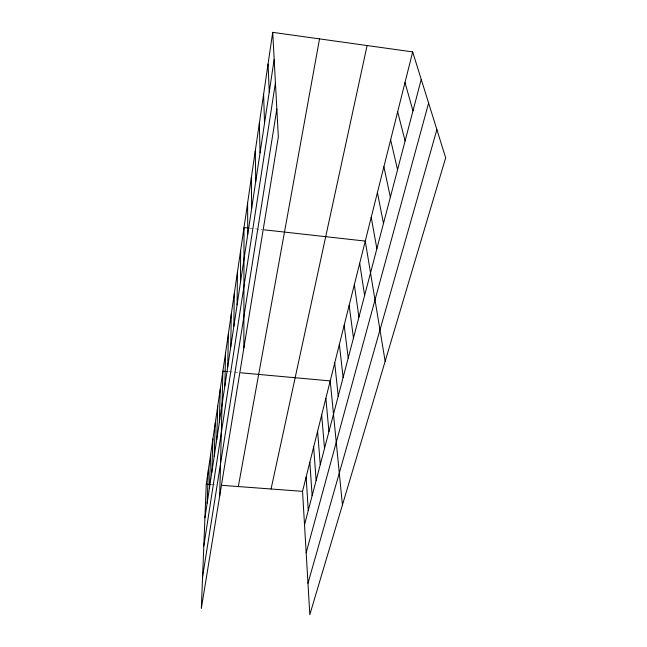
<?xml version="1.0" encoding="UTF-8"?>
<svg xmlns="http://www.w3.org/2000/svg" width="647" height="647" viewBox="0 0 647 647"><rect width="100%" height="100%" fill="white"/><g stroke="black" fill="none" stroke-linecap="round" stroke-linejoin="round"><path stroke-width="0.49" stroke-dasharray="3.23 2.43" d="M211.286 484.53L216.308 484.902M228.86 371.702L238.832 372.607M249.807 228.213L262.367 229.612"/><path stroke-width="0.97" d="M243.87 347.957L244.008 227.566L248.836 228.108M240.466 282.553L240.644 250.413M237.093 304.866L237.409 272.411M233.85 326.331L234.295 293.609M230.728 346.994L231.286 314.038M227.72 366.898L228.383 333.755M224.824 386.081L225.585 352.777M219.697 495.99L222.883 371.16L227.865 371.613M219.333 422.451L220.271 388.928M216.729 439.701L217.748 406.106M214.206 456.378L215.297 422.726M211.771 472.496L212.936 438.82M209.418 488.097L210.639 454.404M207.137 503.188L208.415 469.512M272.719 32.35L206.264 484.15L201.33 608.447L278.339 136.881L272.719 32.35L412.673 51.906L445.67 157.787L309.824 614.65L302.545 491.348L412.673 51.906M204.929 517.81L274.174 59.378M203.813 546.019L275.428 82.735M202.592 576.784L276.843 108.979M238.331 486.552L319.529 38.893M271.061 488.995L367.108 45.541M304.519 524.782L421.229 79.363M306.168 552.773L428.605 103.051M307.972 583.279L436.887 129.61M206.264 484.15L210.283 484.457M222.333 485.355L302.545 491.348M240.821 372.793L330.221 380.913L342.433 504.975M264.308 229.831L365.264 241.088L385.159 361.293M404.998 82.533L412.972 110.872M397.654 111.826L405.095 140.949M390.626 139.873L397.565 169.684M383.889 166.756L390.359 197.165M377.427 192.547L383.469 223.482M371.224 217.303L376.861 248.699M359.692 263.297L364.617 295.42M354.33 284.696L358.931 317.103M349.162 305.327L353.464 337.977M344.18 325.223L348.199 358.082M339.36 344.43L343.12 377.46M334.709 362.983L338.219 396.15M325.87 398.253L328.927 431.614M321.672 415.026L324.519 448.452M317.596 431.266L320.257 464.724M313.658 446.996L316.124 480.478M309.84 462.241L312.129 495.715M306.136 477.017L308.263 510.483M268.06 64.029L269.241 92.02M263.604 94.3L264.542 123.148M259.35 123.262L260.054 152.862M255.266 150.994L255.767 181.249M251.359 177.577L251.659 208.407M247.607 203.077L247.736 234.416"/></g></svg>
